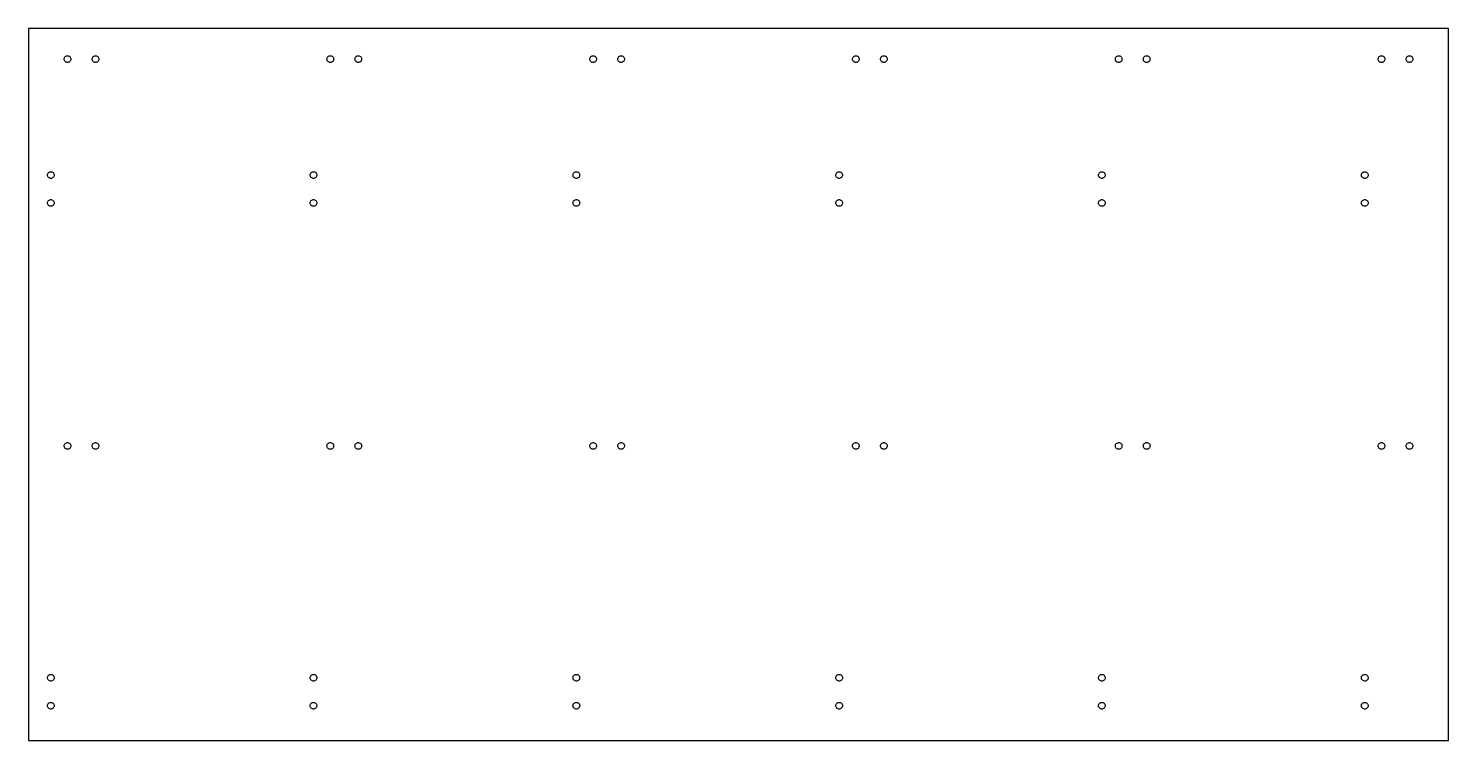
# Model space of a CAD drawing. Extents: x 0 to 508, y 0 to 255.
import ezdxf

# ---------------------------------------------------------------- set-up
doc = ezdxf.new("R2010")
doc.units = 0
doc.layers.add('Layer_1', color=7, linetype='CONTINUOUS')

msp = doc.modelspace()

# ---------------------------------------------------------------- linework, layer by layer
at = {"layer": 'Layer_1', "color": 5}
for points in [[(507.75037, 254.750367), (0.249632, 254.750367), (0.249632, 0.24963), (507.75037, 0.24963)], [(14.110597, 242.581265), (13.865433, 242.633415), (13.636468, 242.735073), (13.433669, 242.881702), (13.266023, 243.06839), (13.140628, 243.284933), (13.063228, 243.523394), (13.037168, 243.77206), (13.063228, 244.020725), (13.140628, 244.259186), (13.266023, 244.475729), (13.433669, 244.662417), (13.636468, 244.809046), (13.865433, 244.910704), (14.110597, 244.962854), (14.36116, 244.962854), (14.606323, 244.910704), (14.835288, 244.809046), (15.037974, 244.662417), (15.205696, 244.475729), (15.331091, 244.259186), (15.408491, 244.020725), (15.434551, 243.77206), (15.408491, 243.523394), (15.331091, 243.284933), (15.205696, 243.06839), (15.037974, 242.881702), (14.835288, 242.735073), (14.606323, 242.633415), (14.36116, 242.581265)], [(24.100772, 242.581265), (23.855612, 242.633415), (23.626642, 242.735073), (23.423843, 242.881702), (23.256197, 243.06839), (23.13084, 243.284933), (23.0534, 243.523394), (23.02734, 243.77206), (23.0534, 244.020725), (23.13084, 244.259186), (23.256197, 244.475729), (23.423843, 244.662417), (23.626642, 244.809046), (23.855612, 244.910704), (24.100772, 244.962854), (24.351332, 244.962854), (24.596492, 244.910704), (24.825462, 244.809046), (25.028152, 244.662417), (25.195872, 244.475729), (25.321272, 244.259186), (25.398672, 244.020725), (25.424772, 243.77206), (25.398672, 243.523394), (25.321272, 243.284933), (25.195872, 243.06839), (25.028152, 242.881702), (24.825462, 242.735073), (24.596492, 242.633415), (24.351332, 242.581265)], [(108.0186, 242.581265), (107.7728, 242.633415), (107.54399, 242.735073), (107.34122, 242.881702), (107.17357, 243.06839), (107.04859, 243.284933), (106.97079, 243.523394), (106.94439, 243.77206), (106.97079, 244.020725), (107.04859, 244.259186), (107.17357, 244.475729), (107.34122, 244.662417), (107.54399, 244.809046), (107.7728, 244.910704), (108.0186, 244.962854), (108.26818, 244.962854), (108.51399, 244.910704), (108.7428, 244.809046), (108.94557, 244.662417), (109.11322, 244.475729), (109.23819, 244.259186), (109.31599, 244.020725), (109.34249, 243.77206), (109.31599, 243.523394), (109.23819, 243.284933), (109.11322, 243.06839), (108.94557, 242.881702), (108.7428, 242.735073), (108.51399, 242.633415), (108.26818, 242.581265)], [(118.0088, 242.581265), (117.763, 242.633415), (117.53419, 242.735073), (117.33142, 242.881702), (117.16377, 243.06839), (117.03879, 243.284933), (116.96099, 243.523394), (116.93459, 243.77206), (116.96099, 244.020725), (117.03879, 244.259186), (117.16377, 244.475729), (117.33142, 244.662417), (117.53419, 244.809046), (117.763, 244.910704), (118.0088, 244.962854), (118.25876, 244.962854), (118.50456, 244.910704), (118.73338, 244.809046), (118.93615, 244.662417), (119.10379, 244.475729), (119.22877, 244.259186), (119.30657, 244.020725), (119.33297, 243.77206), (119.30657, 243.523394), (119.22877, 243.284933), (119.10379, 243.06839), (118.93615, 242.881702), (118.73338, 242.735073), (118.50456, 242.633415), (118.25876, 242.581265)], [(201.92624, 242.581265), (201.68044, 242.633415), (201.45163, 242.735073), (201.24886, 242.881702), (201.08121, 243.06839), (200.95623, 243.284933), (200.87843, 243.523394), (200.85193, 243.77206), (200.87843, 244.020725), (200.95623, 244.259186), (201.08121, 244.475729), (201.24886, 244.662417), (201.45163, 244.809046), (201.68044, 244.910704), (201.92624, 244.962854), (202.17582, 244.962854), (202.42163, 244.910704), (202.65044, 244.809046), (202.85321, 244.662417), (203.02085, 244.475729), (203.14583, 244.259186), (203.22363, 244.020725), (203.25013, 243.77206), (203.22363, 243.523394), (203.14583, 243.284933), (203.02085, 243.06839), (202.85321, 242.881702), (202.65044, 242.735073), (202.42163, 242.633415), (202.17582, 242.581265)], [(211.9164, 242.581265), (211.6706, 242.633415), (211.44179, 242.735073), (211.23902, 242.881702), (211.071, 243.06839), (210.94602, 243.284933), (210.86822, 243.523394), (210.84172, 243.77206), (210.86822, 244.020725), (210.94602, 244.259186), (211.071, 244.475729), (211.23902, 244.662417), (211.44179, 244.809046), (211.6706, 244.910704), (211.9164, 244.962854), (212.16636, 244.962854), (212.41217, 244.910704), (212.64098, 244.809046), (212.84375, 244.662417), (213.01177, 244.475729), (213.13675, 244.259186), (213.21455, 244.020725), (213.24095, 243.77206), (213.21455, 243.523394), (213.13675, 243.284933), (213.01177, 243.06839), (212.84375, 242.881702), (212.64098, 242.735073), (212.41217, 242.633415), (212.16636, 242.581265)], [(295.83385, 242.581265), (295.58804, 242.633415), (295.35923, 242.735073), (295.15646, 242.881702), (294.98844, 243.06839), (294.86346, 243.284933), (294.78566, 243.523394), (294.75926, 243.77206), (294.78566, 244.020725), (294.86346, 244.259186), (294.98844, 244.475729), (295.15646, 244.662417), (295.35923, 244.809046), (295.58804, 244.910704), (295.83385, 244.962854), (296.0838, 244.962854), (296.32961, 244.910704), (296.55842, 244.809046), (296.76119, 244.662417), (296.92921, 244.475729), (297.05419, 244.259186), (297.13199, 244.020725), (297.15839, 243.77206), (297.13199, 243.523394), (297.05419, 243.284933), (296.92921, 243.06839), (296.76119, 242.881702), (296.55842, 242.735073), (296.32961, 242.633415), (296.0838, 242.581265)], [(305.82401, 242.581265), (305.5782, 242.633415), (305.34939, 242.735073), (305.14662, 242.881702), (304.97898, 243.06839), (304.854, 243.284933), (304.7762, 243.523394), (304.7497, 243.77206), (304.7762, 244.020725), (304.854, 244.259186), (304.97898, 244.475729), (305.14662, 244.662417), (305.34939, 244.809046), (305.5782, 244.910704), (305.82401, 244.962854), (306.07359, 244.962854), (306.31939, 244.910704), (306.5482, 244.809046), (306.75097, 244.662417), (306.91862, 244.475729), (307.0436, 244.259186), (307.1214, 244.020725), (307.1479, 243.77206), (307.1214, 243.523394), (307.0436, 243.284933), (306.91862, 243.06839), (306.75097, 242.881702), (306.5482, 242.735073), (306.31939, 242.633415), (306.07359, 242.581265)], [(389.74145, 242.581265), (389.49564, 242.633415), (389.26683, 242.735073), (389.06406, 242.881702), (388.89642, 243.06839), (388.77144, 243.284933), (388.69364, 243.523394), (388.66724, 243.77206), (388.69364, 244.020725), (388.77144, 244.259186), (388.89642, 244.475729), (389.06406, 244.662417), (389.26683, 244.809046), (389.49564, 244.910704), (389.74145, 244.962854), (389.99141, 244.962854), (390.23721, 244.910704), (390.46602, 244.809046), (390.66879, 244.662417), (390.83644, 244.475729), (390.96141, 244.259186), (391.03921, 244.020725), (391.06571, 243.77206), (391.03921, 243.523394), (390.96141, 243.284933), (390.83644, 243.06839), (390.66879, 242.881702), (390.46602, 242.735073), (390.23721, 242.633415), (389.99141, 242.581265)], [(399.73161, 242.581265), (399.4858, 242.633415), (399.25699, 242.735073), (399.05422, 242.881702), (398.8862, 243.06839), (398.76122, 243.284933), (398.68342, 243.523394), (398.65702, 243.77206), (398.68342, 244.020725), (398.76122, 244.259186), (398.8862, 244.475729), (399.05422, 244.662417), (399.25699, 244.809046), (399.4858, 244.910704), (399.73161, 244.962854), (399.98119, 244.962854), (400.22699, 244.910704), (400.4558, 244.809046), (400.65857, 244.662417), (400.82622, 244.475729), (400.9512, 244.259186), (401.029, 244.020725), (401.0554, 243.77206), (401.029, 243.523394), (400.9512, 243.284933), (400.82622, 243.06839), (400.65857, 242.881702), (400.4558, 242.735073), (400.22699, 242.633415), (399.98119, 242.581265)], [(483.64905, 242.581265), (483.40325, 242.633415), (483.17443, 242.735073), (482.97166, 242.881702), (482.80364, 243.06839), (482.67866, 243.284933), (482.60086, 243.523394), (482.57446, 243.77206), (482.60086, 244.020725), (482.67866, 244.259186), (482.80364, 244.475729), (482.97166, 244.662417), (483.17443, 244.809046), (483.40325, 244.910704), (483.64905, 244.962854), (483.89863, 244.962854), (484.14443, 244.910704), (484.37326, 244.809046), (484.57601, 244.662417), (484.74404, 244.475729), (484.86902, 244.259186), (484.94682, 244.020725), (484.97322, 243.77206), (484.94682, 243.523394), (484.86902, 243.284933), (484.74404, 243.06839), (484.57601, 242.881702), (484.37326, 242.735073), (484.14443, 242.633415), (483.89863, 242.581265)], [(493.63925, 242.581265), (493.39344, 242.633415), (493.16463, 242.735073), (492.96186, 242.881702), (492.79384, 243.06839), (492.66886, 243.284933), (492.59106, 243.523394), (492.56466, 243.77206), (492.59106, 244.020725), (492.66886, 244.259186), (492.79384, 244.475729), (492.96186, 244.662417), (493.16463, 244.809046), (493.39344, 244.910704), (493.63925, 244.962854), (493.88883, 244.962854), (494.13463, 244.910704), (494.36344, 244.809046), (494.56621, 244.662417), (494.73424, 244.475729), (494.85921, 244.259186), (494.93701, 244.020725), (494.96351, 243.77206), (494.93701, 243.523394), (494.85921, 243.284933), (494.73424, 243.06839), (494.56621, 242.881702), (494.36344, 242.735073), (494.13463, 242.633415), (493.88883, 242.581265)], [(8.116493, 201.162519), (7.87133, 201.214669), (7.642365, 201.316327), (7.439566, 201.462956), (7.27192, 201.649644), (7.146563, 201.866187), (7.069163, 202.104649), (7.043103, 202.353314), (7.069163, 202.601979), (7.146563, 202.840441), (7.27192, 203.056984), (7.439566, 203.243671), (7.642365, 203.390301), (7.87133, 203.491959), (8.116493, 203.544109), (8.367057, 203.544109), (8.61222, 203.491959), (8.841185, 203.390301), (9.04387, 203.243671), (9.211592, 203.056984), (9.336987, 202.840441), (9.414387, 202.601979), (9.440447, 202.353314), (9.414387, 202.104649), (9.336987, 201.866187), (9.211592, 201.649644), (9.04387, 201.462956), (8.841185, 201.316327), (8.61222, 201.214669), (8.367057, 201.162519)], [(102.0245, 201.162519), (101.7787, 201.214669), (101.54988, 201.316327), (101.34712, 201.462956), (101.17948, 201.649644), (101.0545, 201.866187), (100.9767, 202.104649), (100.9503, 202.353314), (100.9767, 202.601979), (101.0545, 202.840441), (101.17948, 203.056984), (101.34712, 203.243671), (101.54988, 203.390301), (101.7787, 203.491959), (102.0245, 203.544109), (102.27446, 203.544109), (102.52027, 203.491959), (102.74908, 203.390301), (102.95184, 203.243671), (103.11949, 203.056984), (103.24447, 202.840441), (103.32227, 202.601979), (103.34867, 202.353314), (103.32227, 202.104649), (103.24447, 201.866187), (103.11949, 201.649644), (102.95184, 201.462956), (102.74908, 201.316327), (102.52027, 201.214669), (102.27446, 201.162519)], [(195.93214, 201.162519), (195.68634, 201.214669), (195.45752, 201.316327), (195.25476, 201.462956), (195.08674, 201.649644), (194.96176, 201.866187), (194.88396, 202.104649), (194.85756, 202.353314), (194.88396, 202.601979), (194.96176, 202.840441), (195.08674, 203.056984), (195.25476, 203.243671), (195.45752, 203.390301), (195.68634, 203.491959), (195.93214, 203.544109), (196.18172, 203.544109), (196.42753, 203.491959), (196.65634, 203.390301), (196.8591, 203.243671), (197.02675, 203.056984), (197.15173, 202.840441), (197.22953, 202.601979), (197.25593, 202.353314), (197.22953, 202.104649), (197.15173, 201.866187), (197.02675, 201.649644), (196.8591, 201.462956), (196.65634, 201.316327), (196.42753, 201.214669), (196.18172, 201.162519)], [(289.83974, 201.162519), (289.59394, 201.214669), (289.36512, 201.316327), (289.16237, 201.462956), (288.99472, 201.649644), (288.86974, 201.866187), (288.79194, 202.104649), (288.76554, 202.353314), (288.79194, 202.601979), (288.86974, 202.840441), (288.99472, 203.056984), (289.16237, 203.243671), (289.36512, 203.390301), (289.59394, 203.491959), (289.83974, 203.544109), (290.08932, 203.544109), (290.33513, 203.491959), (290.56395, 203.390301), (290.7667, 203.243671), (290.93473, 203.056984), (291.05971, 202.840441), (291.13751, 202.601979), (291.16391, 202.353314), (291.13751, 202.104649), (291.05971, 201.866187), (290.93473, 201.649644), (290.7667, 201.462956), (290.56395, 201.316327), (290.33513, 201.214669), (290.08932, 201.162519)], [(383.74734, 201.162519), (383.50154, 201.214669), (383.27272, 201.316327), (383.06997, 201.462956), (382.90194, 201.649644), (382.77696, 201.866187), (382.69916, 202.104649), (382.67276, 202.353314), (382.69916, 202.601979), (382.77696, 202.840441), (382.90194, 203.056984), (383.06997, 203.243671), (383.27272, 203.390301), (383.50154, 203.491959), (383.74734, 203.544109), (383.99692, 203.544109), (384.24273, 203.491959), (384.47155, 203.390301), (384.67431, 203.243671), (384.84233, 203.056984), (384.96731, 202.840441), (385.04511, 202.601979), (385.07151, 202.353314), (385.04511, 202.104649), (384.96731, 201.866187), (384.84233, 201.649644), (384.67431, 201.462956), (384.47155, 201.316327), (384.24273, 201.214669), (383.99692, 201.162519)], [(477.65494, 201.162519), (477.40914, 201.214669), (477.18033, 201.316327), (476.97757, 201.462956), (476.80954, 201.649644), (476.68457, 201.866187), (476.60677, 202.104649), (476.58027, 202.353314), (476.60677, 202.601979), (476.68457, 202.840441), (476.80954, 203.056984), (476.97757, 203.243671), (477.18033, 203.390301), (477.40914, 203.491959), (477.65494, 203.544109), (477.9049, 203.544109), (478.15071, 203.491959), (478.37953, 203.390301), (478.58229, 203.243671), (478.75031, 203.056984), (478.87529, 202.840441), (478.95309, 202.601979), (478.97949, 202.353314), (478.95309, 202.104649), (478.87529, 201.866187), (478.75031, 201.649644), (478.58229, 201.462956), (478.37953, 201.316327), (478.15071, 201.214669), (477.9049, 201.162519)], [(8.116493, 191.18209), (7.87133, 191.23419), (7.642365, 191.33585), (7.439566, 191.48248), (7.27192, 191.66916), (7.146563, 191.88571), (7.069163, 192.12417), (7.043103, 192.37283), (7.069163, 192.6215), (7.146563, 192.85996), (7.27192, 193.0765), (7.439566, 193.26319), (7.642365, 193.40982), (7.87133, 193.51148), (8.116493, 193.56368), (8.367057, 193.56368), (8.61222, 193.51148), (8.841185, 193.40982), (9.04387, 193.26319), (9.211592, 193.0765), (9.336987, 192.85996), (9.414387, 192.6215), (9.440447, 192.37283), (9.414387, 192.12417), (9.336987, 191.88571), (9.211592, 191.66916), (9.04387, 191.48248), (8.841185, 191.33585), (8.61222, 191.23419), (8.367057, 191.18209)], [(102.0245, 191.18209), (101.7787, 191.23419), (101.54988, 191.33585), (101.34712, 191.48248), (101.17948, 191.66916), (101.0545, 191.88571), (100.9767, 192.12417), (100.9503, 192.37283), (100.9767, 192.6215), (101.0545, 192.85996), (101.17948, 193.0765), (101.34712, 193.26319), (101.54988, 193.40982), (101.7787, 193.51148), (102.0245, 193.56368), (102.27446, 193.56368), (102.52027, 193.51148), (102.74908, 193.40982), (102.95184, 193.26319), (103.11949, 193.0765), (103.24447, 192.85996), (103.32227, 192.6215), (103.34867, 192.37283), (103.32227, 192.12417), (103.24447, 191.88571), (103.11949, 191.66916), (102.95184, 191.48248), (102.74908, 191.33585), (102.52027, 191.23419), (102.27446, 191.18209)], [(195.93214, 191.18209), (195.68634, 191.23419), (195.45752, 191.33585), (195.25476, 191.48248), (195.08674, 191.66916), (194.96176, 191.88571), (194.88396, 192.12417), (194.85756, 192.37283), (194.88396, 192.6215), (194.96176, 192.85996), (195.08674, 193.0765), (195.25476, 193.26319), (195.45752, 193.40982), (195.68634, 193.51148), (195.93214, 193.56368), (196.18172, 193.56368), (196.42753, 193.51148), (196.65634, 193.40982), (196.8591, 193.26319), (197.02675, 193.0765), (197.15173, 192.85996), (197.22953, 192.6215), (197.25593, 192.37283), (197.22953, 192.12417), (197.15173, 191.88571), (197.02675, 191.66916), (196.8591, 191.48248), (196.65634, 191.33585), (196.42753, 191.23419), (196.18172, 191.18209)], [(289.83974, 191.18209), (289.59394, 191.23419), (289.36512, 191.33585), (289.16237, 191.48248), (288.99472, 191.66916), (288.86974, 191.88571), (288.79194, 192.12417), (288.76554, 192.37283), (288.79194, 192.6215), (288.86974, 192.85996), (288.99472, 193.0765), (289.16237, 193.26319), (289.36512, 193.40982), (289.59394, 193.51148), (289.83974, 193.56368), (290.08932, 193.56368), (290.33513, 193.51148), (290.56395, 193.40982), (290.7667, 193.26319), (290.93473, 193.0765), (291.05971, 192.85996), (291.13751, 192.6215), (291.16391, 192.37283), (291.13751, 192.12417), (291.05971, 191.88571), (290.93473, 191.66916), (290.7667, 191.48248), (290.56395, 191.33585), (290.33513, 191.23419), (290.08932, 191.18209)], [(383.74734, 191.18209), (383.50154, 191.23419), (383.27272, 191.33585), (383.06997, 191.48248), (382.90194, 191.66916), (382.77696, 191.88571), (382.69916, 192.12417), (382.67276, 192.37283), (382.69916, 192.6215), (382.77696, 192.85996), (382.90194, 193.0765), (383.06997, 193.26319), (383.27272, 193.40982), (383.50154, 193.51148), (383.74734, 193.56368), (383.99692, 193.56368), (384.24273, 193.51148), (384.47155, 193.40982), (384.67431, 193.26319), (384.84233, 193.0765), (384.96731, 192.85996), (385.04511, 192.6215), (385.07151, 192.37283), (385.04511, 192.12417), (384.96731, 191.88571), (384.84233, 191.66916), (384.67431, 191.48248), (384.47155, 191.33585), (384.24273, 191.23419), (383.99692, 191.18209)], [(477.65494, 191.18209), (477.40914, 191.23419), (477.18033, 191.33585), (476.97757, 191.48248), (476.80954, 191.66916), (476.68457, 191.88571), (476.60677, 192.12417), (476.58027, 192.37283), (476.60677, 192.6215), (476.68457, 192.85996), (476.80954, 193.0765), (476.97757, 193.26319), (477.18033, 193.40982), (477.40914, 193.51148), (477.65494, 193.56368), (477.9049, 193.56368), (478.15071, 193.51148), (478.37953, 193.40982), (478.58229, 193.26319), (478.75031, 193.0765), (478.87529, 192.85996), (478.95309, 192.6215), (478.97949, 192.37283), (478.95309, 192.12417), (478.87529, 191.88571), (478.75031, 191.66916), (478.58229, 191.48248), (478.37953, 191.33585), (478.15071, 191.23419), (477.9049, 191.18209)], [(14.110597, 104.35201), (13.865433, 104.40411), (13.636468, 104.50576), (13.433669, 104.65277), (13.266023, 104.8387), (13.140628, 105.05562), (13.063228, 105.29371), (13.037168, 105.54275), (13.063228, 105.79179), (13.140628, 106.02988), (13.266023, 106.2468), (13.433669, 106.43273), (13.636468, 106.57974), (13.865433, 106.6814), (14.110597, 106.7335), (14.36116, 106.7335), (14.606323, 106.6814), (14.835288, 106.57974), (15.037974, 106.43273), (15.205696, 106.2468), (15.331091, 106.02988), (15.408491, 105.79179), (15.434551, 105.54275), (15.408491, 105.29371), (15.331091, 105.05562), (15.205696, 104.8387), (15.037974, 104.65277), (14.835288, 104.50576), (14.606323, 104.40411), (14.36116, 104.35201)], [(24.100772, 104.35201), (23.855612, 104.40411), (23.626642, 104.50576), (23.423843, 104.65277), (23.256197, 104.8387), (23.13084, 105.05562), (23.0534, 105.29371), (23.02734, 105.54275), (23.0534, 105.79179), (23.13084, 106.02988), (23.256197, 106.2468), (23.423843, 106.43273), (23.626642, 106.57974), (23.855612, 106.6814), (24.100772, 106.7335), (24.351332, 106.7335), (24.596492, 106.6814), (24.825462, 106.57974), (25.028152, 106.43273), (25.195872, 106.2468), (25.321272, 106.02988), (25.398672, 105.79179), (25.424772, 105.54275), (25.398672, 105.29371), (25.321272, 105.05562), (25.195872, 104.8387), (25.028152, 104.65277), (24.825462, 104.50576), (24.596492, 104.40411), (24.351332, 104.35201)], [(108.0186, 104.35201), (107.7728, 104.40411), (107.54399, 104.50576), (107.34122, 104.65277), (107.17357, 104.8387), (107.04859, 105.05562), (106.97079, 105.29371), (106.94439, 105.54275), (106.97079, 105.79179), (107.04859, 106.02988), (107.17357, 106.2468), (107.34122, 106.43273), (107.54399, 106.57974), (107.7728, 106.6814), (108.0186, 106.7335), (108.26818, 106.7335), (108.51399, 106.6814), (108.7428, 106.57974), (108.94557, 106.43273), (109.11322, 106.2468), (109.23819, 106.02988), (109.31599, 105.79179), (109.34249, 105.54275), (109.31599, 105.29371), (109.23819, 105.05562), (109.11322, 104.8387), (108.94557, 104.65277), (108.7428, 104.50576), (108.51399, 104.40411), (108.26818, 104.35201)], [(118.0088, 104.35201), (117.763, 104.40411), (117.53419, 104.50576), (117.33142, 104.65277), (117.16377, 104.8387), (117.03879, 105.05562), (116.96099, 105.29371), (116.93459, 105.54275), (116.96099, 105.79179), (117.03879, 106.02988), (117.16377, 106.2468), (117.33142, 106.43273), (117.53419, 106.57974), (117.763, 106.6814), (118.0088, 106.7335), (118.25876, 106.7335), (118.50456, 106.6814), (118.73338, 106.57974), (118.93615, 106.43273), (119.10379, 106.2468), (119.22877, 106.02988), (119.30657, 105.79179), (119.33297, 105.54275), (119.30657, 105.29371), (119.22877, 105.05562), (119.10379, 104.8387), (118.93615, 104.65277), (118.73338, 104.50576), (118.50456, 104.40411), (118.25876, 104.35201)], [(201.92624, 104.35201), (201.68044, 104.40411), (201.45163, 104.50576), (201.24886, 104.65277), (201.08121, 104.8387), (200.95623, 105.05562), (200.87843, 105.29371), (200.85193, 105.54275), (200.87843, 105.79179), (200.95623, 106.02988), (201.08121, 106.2468), (201.24886, 106.43273), (201.45163, 106.57974), (201.68044, 106.6814), (201.92624, 106.7335), (202.17582, 106.7335), (202.42163, 106.6814), (202.65044, 106.57974), (202.85321, 106.43273), (203.02085, 106.2468), (203.14583, 106.02988), (203.22363, 105.79179), (203.25013, 105.54275), (203.22363, 105.29371), (203.14583, 105.05562), (203.02085, 104.8387), (202.85321, 104.65277), (202.65044, 104.50576), (202.42163, 104.40411), (202.17582, 104.35201)], [(211.9164, 104.35201), (211.6706, 104.40411), (211.44179, 104.50576), (211.23902, 104.65277), (211.071, 104.8387), (210.94602, 105.05562), (210.86822, 105.29371), (210.84172, 105.54275), (210.86822, 105.79179), (210.94602, 106.02988), (211.071, 106.2468), (211.23902, 106.43273), (211.44179, 106.57974), (211.6706, 106.6814), (211.9164, 106.7335), (212.16636, 106.7335), (212.41217, 106.6814), (212.64098, 106.57974), (212.84375, 106.43273), (213.01177, 106.2468), (213.13675, 106.02988), (213.21455, 105.79179), (213.24095, 105.54275), (213.21455, 105.29371), (213.13675, 105.05562), (213.01177, 104.8387), (212.84375, 104.65277), (212.64098, 104.50576), (212.41217, 104.40411), (212.16636, 104.35201)], [(295.83385, 104.35201), (295.58804, 104.40411), (295.35923, 104.50576), (295.15646, 104.65277), (294.98844, 104.8387), (294.86346, 105.05562), (294.78566, 105.29371), (294.75926, 105.54275), (294.78566, 105.79179), (294.86346, 106.02988), (294.98844, 106.2468), (295.15646, 106.43273), (295.35923, 106.57974), (295.58804, 106.6814), (295.83385, 106.7335), (296.0838, 106.7335), (296.32961, 106.6814), (296.55842, 106.57974), (296.76119, 106.43273), (296.92921, 106.2468), (297.05419, 106.02988), (297.13199, 105.79179), (297.15839, 105.54275), (297.13199, 105.29371), (297.05419, 105.05562), (296.92921, 104.8387), (296.76119, 104.65277), (296.55842, 104.50576), (296.32961, 104.40411), (296.0838, 104.35201)], [(305.82401, 104.35201), (305.5782, 104.40411), (305.34939, 104.50576), (305.14662, 104.65277), (304.97898, 104.8387), (304.854, 105.05562), (304.7762, 105.29371), (304.7497, 105.54275), (304.7762, 105.79179), (304.854, 106.02988), (304.97898, 106.2468), (305.14662, 106.43273), (305.34939, 106.57974), (305.5782, 106.6814), (305.82401, 106.7335), (306.07359, 106.7335), (306.31939, 106.6814), (306.5482, 106.57974), (306.75097, 106.43273), (306.91862, 106.2468), (307.0436, 106.02988), (307.1214, 105.79179), (307.1479, 105.54275), (307.1214, 105.29371), (307.0436, 105.05562), (306.91862, 104.8387), (306.75097, 104.65277), (306.5482, 104.50576), (306.31939, 104.40411), (306.07359, 104.35201)], [(389.74145, 104.35201), (389.49564, 104.40411), (389.26683, 104.50576), (389.06406, 104.65277), (388.89642, 104.8387), (388.77144, 105.05562), (388.69364, 105.29371), (388.66724, 105.54275), (388.69364, 105.79179), (388.77144, 106.02988), (388.89642, 106.2468), (389.06406, 106.43273), (389.26683, 106.57974), (389.49564, 106.6814), (389.74145, 106.7335), (389.99141, 106.7335), (390.23721, 106.6814), (390.46602, 106.57974), (390.66879, 106.43273), (390.83644, 106.2468), (390.96141, 106.02988), (391.03921, 105.79179), (391.06571, 105.54275), (391.03921, 105.29371), (390.96141, 105.05562), (390.83644, 104.8387), (390.66879, 104.65277), (390.46602, 104.50576), (390.23721, 104.40411), (389.99141, 104.35201)], [(399.73161, 104.35201), (399.4858, 104.40411), (399.25699, 104.50576), (399.05422, 104.65277), (398.8862, 104.8387), (398.76122, 105.05562), (398.68342, 105.29371), (398.65702, 105.54275), (398.68342, 105.79179), (398.76122, 106.02988), (398.8862, 106.2468), (399.05422, 106.43273), (399.25699, 106.57974), (399.4858, 106.6814), (399.73161, 106.7335), (399.98119, 106.7335), (400.22699, 106.6814), (400.4558, 106.57974), (400.65857, 106.43273), (400.82622, 106.2468), (400.9512, 106.02988), (401.029, 105.79179), (401.0554, 105.54275), (401.029, 105.29371), (400.9512, 105.05562), (400.82622, 104.8387), (400.65857, 104.65277), (400.4558, 104.50576), (400.22699, 104.40411), (399.98119, 104.35201)], [(483.64905, 104.35201), (483.40325, 104.40411), (483.17443, 104.50576), (482.97166, 104.65277), (482.80364, 104.8387), (482.67866, 105.05562), (482.60086, 105.29371), (482.57446, 105.54275), (482.60086, 105.79179), (482.67866, 106.02988), (482.80364, 106.2468), (482.97166, 106.43273), (483.17443, 106.57974), (483.40325, 106.6814), (483.64905, 106.7335), (483.89863, 106.7335), (484.14443, 106.6814), (484.37326, 106.57974), (484.57601, 106.43273), (484.74404, 106.2468), (484.86902, 106.02988), (484.94682, 105.79179), (484.97322, 105.54275), (484.94682, 105.29371), (484.86902, 105.05562), (484.74404, 104.8387), (484.57601, 104.65277), (484.37326, 104.50576), (484.14443, 104.40411), (483.89863, 104.35201)], [(493.63925, 104.35201), (493.39344, 104.40411), (493.16463, 104.50576), (492.96186, 104.65277), (492.79384, 104.8387), (492.66886, 105.05562), (492.59106, 105.29371), (492.56466, 105.54275), (492.59106, 105.79179), (492.66886, 106.02988), (492.79384, 106.2468), (492.96186, 106.43273), (493.16463, 106.57974), (493.39344, 106.6814), (493.63925, 106.7335), (493.88883, 106.7335), (494.13463, 106.6814), (494.36344, 106.57974), (494.56621, 106.43273), (494.73424, 106.2468), (494.85921, 106.02988), (494.93701, 105.79179), (494.96351, 105.54275), (494.93701, 105.29371), (494.85921, 105.05562), (494.73424, 104.8387), (494.56621, 104.65277), (494.36344, 104.50576), (494.13463, 104.40411), (493.88883, 104.35201)], [(8.116493, 21.51451), (7.87133, 21.56671), (7.642365, 21.66837), (7.439566, 21.81538), (7.27192, 22.00131), (7.146563, 22.21823), (7.069163, 22.45632), (7.043103, 22.70536), (7.069163, 22.9544), (7.146563, 23.19249), (7.27192, 23.40941), (7.439566, 23.59572), (7.642365, 23.74272), (7.87133, 23.84438), (8.116493, 23.89648), (8.367057, 23.89648), (8.61222, 23.84438), (8.841185, 23.74272), (9.04387, 23.59572), (9.211592, 23.40941), (9.336987, 23.19249), (9.414387, 22.9544), (9.440447, 22.70536), (9.414387, 22.45632), (9.336987, 22.21823), (9.211592, 22.00131), (9.04387, 21.81538), (8.841185, 21.66837), (8.61222, 21.56671), (8.367057, 21.51451)], [(102.0245, 21.51451), (101.7787, 21.56671), (101.54988, 21.66837), (101.34712, 21.81538), (101.17948, 22.00131), (101.0545, 22.21823), (100.9767, 22.45632), (100.9503, 22.70536), (100.9767, 22.9544), (101.0545, 23.19249), (101.17948, 23.40941), (101.34712, 23.59572), (101.54988, 23.74272), (101.7787, 23.84438), (102.0245, 23.89648), (102.27446, 23.89648), (102.52027, 23.84438), (102.74908, 23.74272), (102.95184, 23.59572), (103.11949, 23.40941), (103.24447, 23.19249), (103.32227, 22.9544), (103.34867, 22.70536), (103.32227, 22.45632), (103.24447, 22.21823), (103.11949, 22.00131), (102.95184, 21.81538), (102.74908, 21.66837), (102.52027, 21.56671), (102.27446, 21.51451)], [(195.93214, 21.51451), (195.68634, 21.56671), (195.45752, 21.66837), (195.25476, 21.81538), (195.08674, 22.00131), (194.96176, 22.21823), (194.88396, 22.45632), (194.85756, 22.70536), (194.88396, 22.9544), (194.96176, 23.19249), (195.08674, 23.40941), (195.25476, 23.59572), (195.45752, 23.74272), (195.68634, 23.84438), (195.93214, 23.89648), (196.18172, 23.89648), (196.42753, 23.84438), (196.65634, 23.74272), (196.8591, 23.59572), (197.02675, 23.40941), (197.15173, 23.19249), (197.22953, 22.9544), (197.25593, 22.70536), (197.22953, 22.45632), (197.15173, 22.21823), (197.02675, 22.00131), (196.8591, 21.81538), (196.65634, 21.66837), (196.42753, 21.56671), (196.18172, 21.51451)], [(289.83974, 21.51451), (289.59394, 21.56671), (289.36512, 21.66837), (289.16237, 21.81538), (288.99472, 22.00131), (288.86974, 22.21823), (288.79194, 22.45632), (288.76554, 22.70536), (288.79194, 22.9544), (288.86974, 23.19249), (288.99472, 23.40941), (289.16237, 23.59572), (289.36512, 23.74272), (289.59394, 23.84438), (289.83974, 23.89648), (290.08932, 23.89648), (290.33513, 23.84438), (290.56395, 23.74272), (290.7667, 23.59572), (290.93473, 23.40941), (291.05971, 23.19249), (291.13751, 22.9544), (291.16391, 22.70536), (291.13751, 22.45632), (291.05971, 22.21823), (290.93473, 22.00131), (290.7667, 21.81538), (290.56395, 21.66837), (290.33513, 21.56671), (290.08932, 21.51451)], [(383.74734, 21.51451), (383.50154, 21.56671), (383.27272, 21.66837), (383.06997, 21.81538), (382.90194, 22.00131), (382.77696, 22.21823), (382.69916, 22.45632), (382.67276, 22.70536), (382.69916, 22.9544), (382.77696, 23.19249), (382.90194, 23.40941), (383.06997, 23.59572), (383.27272, 23.74272), (383.50154, 23.84438), (383.74734, 23.89648), (383.99692, 23.89648), (384.24273, 23.84438), (384.47155, 23.74272), (384.67431, 23.59572), (384.84233, 23.40941), (384.96731, 23.19249), (385.04511, 22.9544), (385.07151, 22.70536), (385.04511, 22.45632), (384.96731, 22.21823), (384.84233, 22.00131), (384.67431, 21.81538), (384.47155, 21.66837), (384.24273, 21.56671), (383.99692, 21.51451)], [(477.65494, 21.51451), (477.40914, 21.56671), (477.18033, 21.66837), (476.97757, 21.81538), (476.80954, 22.00131), (476.68457, 22.21823), (476.60677, 22.45632), (476.58027, 22.70536), (476.60677, 22.9544), (476.68457, 23.19249), (476.80954, 23.40941), (476.97757, 23.59572), (477.18033, 23.74272), (477.40914, 23.84438), (477.65494, 23.89648), (477.9049, 23.89648), (478.15071, 23.84438), (478.37953, 23.74272), (478.58229, 23.59572), (478.75031, 23.40941), (478.87529, 23.19249), (478.95309, 22.9544), (478.97949, 22.70536), (478.95309, 22.45632), (478.87529, 22.21823), (478.75031, 22.00131), (478.58229, 21.81538), (478.37953, 21.66837), (478.15071, 21.56671), (477.9049, 21.51451)], [(8.116493, 11.53408), (7.87133, 11.58618), (7.642365, 11.68784), (7.439566, 11.83485), (7.27192, 12.02078), (7.146563, 12.2377), (7.069163, 12.47578), (7.043103, 12.72483), (7.069163, 12.97387), (7.146563, 13.21195), (7.27192, 13.42887), (7.439566, 13.61481), (7.642365, 13.76181), (7.87133, 13.86347), (8.116493, 13.91557), (8.367057, 13.91557), (8.61222, 13.86347), (8.841185, 13.76181), (9.04387, 13.61481), (9.211592, 13.42887), (9.336987, 13.21195), (9.414387, 12.97387), (9.440447, 12.72483), (9.414387, 12.47578), (9.336987, 12.2377), (9.211592, 12.02078), (9.04387, 11.83485), (8.841185, 11.68784), (8.61222, 11.58618), (8.367057, 11.53408)], [(102.0245, 11.53408), (101.7787, 11.58618), (101.54988, 11.68784), (101.34712, 11.83485), (101.17948, 12.02078), (101.0545, 12.2377), (100.9767, 12.47578), (100.9503, 12.72483), (100.9767, 12.97387), (101.0545, 13.21195), (101.17948, 13.42887), (101.34712, 13.61481), (101.54988, 13.76181), (101.7787, 13.86347), (102.0245, 13.91557), (102.27446, 13.91557), (102.52027, 13.86347), (102.74908, 13.76181), (102.95184, 13.61481), (103.11949, 13.42887), (103.24447, 13.21195), (103.32227, 12.97387), (103.34867, 12.72483), (103.32227, 12.47578), (103.24447, 12.2377), (103.11949, 12.02078), (102.95184, 11.83485), (102.74908, 11.68784), (102.52027, 11.58618), (102.27446, 11.53408)], [(195.93214, 11.53408), (195.68634, 11.58618), (195.45752, 11.68784), (195.25476, 11.83485), (195.08674, 12.02078), (194.96176, 12.2377), (194.88396, 12.47578), (194.85756, 12.72483), (194.88396, 12.97387), (194.96176, 13.21195), (195.08674, 13.42887), (195.25476, 13.61481), (195.45752, 13.76181), (195.68634, 13.86347), (195.93214, 13.91557), (196.18172, 13.91557), (196.42753, 13.86347), (196.65634, 13.76181), (196.8591, 13.61481), (197.02675, 13.42887), (197.15173, 13.21195), (197.22953, 12.97387), (197.25593, 12.72483), (197.22953, 12.47578), (197.15173, 12.2377), (197.02675, 12.02078), (196.8591, 11.83485), (196.65634, 11.68784), (196.42753, 11.58618), (196.18172, 11.53408)], [(289.83974, 11.53408), (289.59394, 11.58618), (289.36512, 11.68784), (289.16237, 11.83485), (288.99472, 12.02078), (288.86974, 12.2377), (288.79194, 12.47578), (288.76554, 12.72483), (288.79194, 12.97387), (288.86974, 13.21195), (288.99472, 13.42887), (289.16237, 13.61481), (289.36512, 13.76181), (289.59394, 13.86347), (289.83974, 13.91557), (290.08932, 13.91557), (290.33513, 13.86347), (290.56395, 13.76181), (290.7667, 13.61481), (290.93473, 13.42887), (291.05971, 13.21195), (291.13751, 12.97387), (291.16391, 12.72483), (291.13751, 12.47578), (291.05971, 12.2377), (290.93473, 12.02078), (290.7667, 11.83485), (290.56395, 11.68784), (290.33513, 11.58618), (290.08932, 11.53408)], [(383.74734, 11.53408), (383.50154, 11.58618), (383.27272, 11.68784), (383.06997, 11.83485), (382.90194, 12.02078), (382.77696, 12.2377), (382.69916, 12.47578), (382.67276, 12.72483), (382.69916, 12.97387), (382.77696, 13.21195), (382.90194, 13.42887), (383.06997, 13.61481), (383.27272, 13.76181), (383.50154, 13.86347), (383.74734, 13.91557), (383.99692, 13.91557), (384.24273, 13.86347), (384.47155, 13.76181), (384.67431, 13.61481), (384.84233, 13.42887), (384.96731, 13.21195), (385.04511, 12.97387), (385.07151, 12.72483), (385.04511, 12.47578), (384.96731, 12.2377), (384.84233, 12.02078), (384.67431, 11.83485), (384.47155, 11.68784), (384.24273, 11.58618), (383.99692, 11.53408)], [(477.65494, 11.53408), (477.40914, 11.58618), (477.18033, 11.68784), (476.97757, 11.83485), (476.80954, 12.02078), (476.68457, 12.2377), (476.60677, 12.47578), (476.58027, 12.72483), (476.60677, 12.97387), (476.68457, 13.21195), (476.80954, 13.42887), (476.97757, 13.61481), (477.18033, 13.76181), (477.40914, 13.86347), (477.65494, 13.91557), (477.9049, 13.91557), (478.15071, 13.86347), (478.37953, 13.76181), (478.58229, 13.61481), (478.75031, 13.42887), (478.87529, 13.21195), (478.95309, 12.97387), (478.97949, 12.72483), (478.95309, 12.47578), (478.87529, 12.2377), (478.75031, 12.02078), (478.58229, 11.83485), (478.37953, 11.68784), (478.15071, 11.58618), (477.9049, 11.53408)]]:
    msp.add_lwpolyline(points, close=True, dxfattribs=at)

doc.saveas('drawing.dxf')
